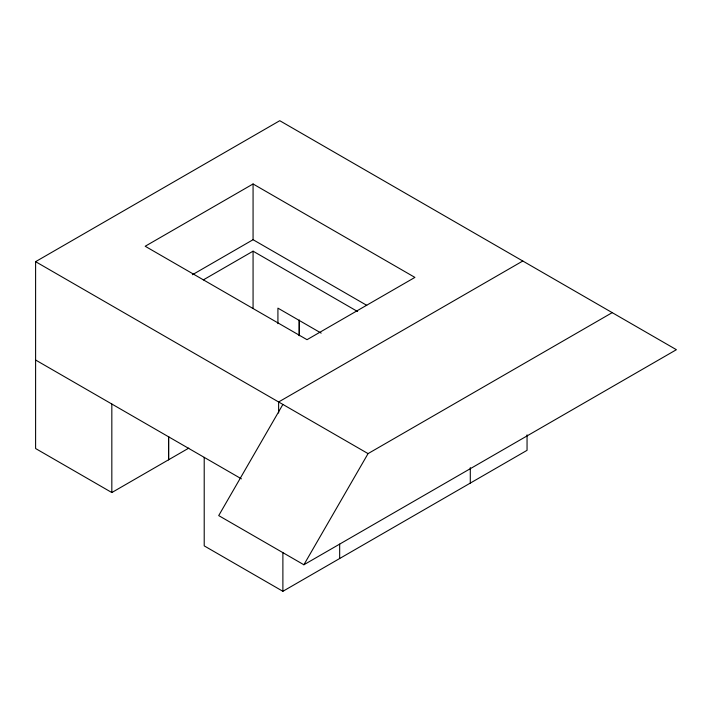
<?xml version="1.0" encoding="UTF-8"?>
<svg xmlns="http://www.w3.org/2000/svg" width="712" height="712" viewBox="0 0 712 712"><rect width="100%" height="100%" fill="white"/><g stroke="black" fill="none" stroke-linecap="round" stroke-linejoin="round"><path stroke-width="1.07" d="M282.887 404.434L218.709 515.595L303.882 564.767L676.4 349.699L279.763 120.702L35.6 261.669L35.6 448.533L111.829 492.544L188.787 448.115M111.829 492.544L111.829 404.024M204.21 457.362L204.21 545.873L282.887 591.298L527.049 450.331L527.049 434.845M282.887 591.298L282.887 552.574M339.668 558.519L339.668 544.137M470.294 483.101L470.294 467.615M303.882 564.767L368.06 453.606L612.222 312.639M253.072 183.972L145.186 246.254L307.023 339.686L414.909 277.404L253.072 183.972L253.072 239.704L366.742 305.323M192.391 274.743L253.072 239.704M203.329 279.896L253.072 251.176L357.62 311.536M522.795 261.01L278.623 401.977L278.623 413.031M321.174 333.109L277.92 308.136L277.92 323.657M35.6 261.669L368.06 453.606M35.6 360.014L241.421 478.847M253.072 251.176L253.072 308.536M168.611 436.527L168.611 459.756L168.611 436.527M299.236 320.169L299.236 335.655L299.236 320.169"/></g></svg>
